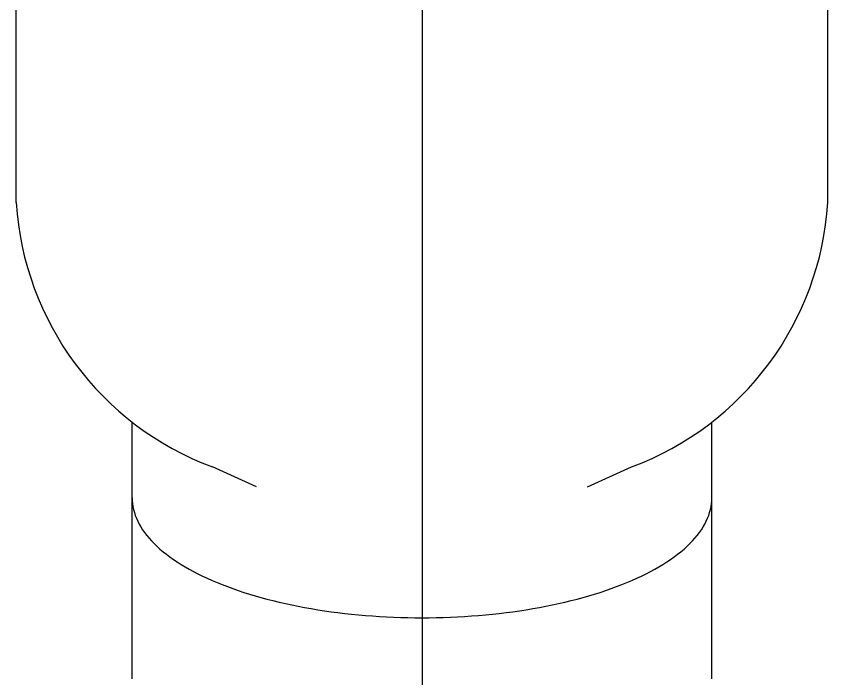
# Model space of a CAD drawing. Extents: x -6.6 to 49.4, y -19.1 to 35.3.
# Drawn here: x 35.34 to 46.54, y 14.4 to 23.55 of the extents above; entities that cross this region are included whole.
import ezdxf

# ---------------------------------------------------------------- set-up
doc = ezdxf.new("R2010")
doc.units = 0
doc.linetypes.add('CENTER', pattern=[50.8, 31.75, -6.35, 6.35, -6.35])
doc.layers.get('0').update_dxf_attribs({"linetype": 'CONTINUOUS'})
doc.layers.add('CENTER', color=1, linetype='CENTER')

msp = doc.modelspace()

# ---------------------------------------------------------------- linework, layer by layer
at = {"color": 7, "linetype": 'CONTINUOUS'}
for p, q in [((35.33527, 20.976448), (35.33527, 26.486736)), ((46.53527, 20.976448), (46.53527, 26.486736)), ((36.93527, 16.9), (36.93527, 17.944391)), ((44.93527, 16.9), (44.93527, 17.944391)), ((38.651231, 17.050456), (38.041902, 17.326394)), ((43.219309, 17.050456), (43.828637, 17.326394)), ((36.93527, 14.4), (36.93527, 16.9)), ((44.93527, 14.4), (44.93527, 16.9))]:
    msp.add_line(p, q, dxfattribs=at)
msp.add_polyline3d([(36.9353, 16.9, 0), (36.9365, 16.8593, 0), (36.9401, 16.8187, 0), (36.9461, 16.7781, 0), (36.9545, 16.7376, 0), (36.9654, 16.6972, 0), (36.9786, 16.6569, 0), (36.9942, 16.6167, 0), (37.0121, 16.5768, 0), (37.0325, 16.537, 0), (37.0551, 16.4974, 0), (37.0802, 16.4581, 0), (37.1075, 16.419, 0), (37.1372, 16.3803, 0), (37.1691, 16.3418, 0), (37.2033, 16.3037, 0), (37.2398, 16.2659, 0), (37.2784, 16.2286, 0), (37.3193, 16.1916, 0), (37.3624, 16.1551, 0), (37.4076, 16.119, 0), (37.4549, 16.0833, 0), (37.5044, 16.0482, 0), (37.5559, 16.0136, 0), (37.6094, 15.9795, 0), (37.6649, 15.946, 0), (37.7224, 15.913, 0), (37.7819, 15.8807, 0), (37.8432, 15.8489, 0), (37.9064, 15.8178, 0), (37.9715, 15.7873, 0), (38.0383, 15.7575, 0), (38.1068, 15.7284, 0), (38.1771, 15.7, 0), (38.249, 15.6724, 0), (38.3226, 15.6454, 0), (38.3977, 15.6192, 0), (38.4743, 15.5938, 0), (38.5525, 15.5692, 0), (38.632, 15.5454, 0), (38.713, 15.5224, 0), (38.7953, 15.5002, 0), (38.8789, 15.4789, 0), (38.9637, 15.4584, 0), (39.0497, 15.4388, 0), (39.1368, 15.4201, 0), (39.225, 15.4022, 0), (39.3143, 15.3853, 0), (39.4045, 15.3693, 0), (39.4957, 15.3542, 0), (39.5877, 15.34, 0), (39.6805, 15.3268, 0), (39.7741, 15.3145, 0), (39.8684, 15.3032, 0), (39.9633, 15.2928, 0), (40.0589, 15.2834, 0), (40.1549, 15.275, 0), (40.2514, 15.2675, 0), (40.3483, 15.2611, 0), (40.4456, 15.2556, 0), (40.5432, 15.2511, 0), (40.641, 15.2476, 0), (40.739, 15.2451, 0), (40.8371, 15.2436, 0), (40.9353, 15.2431, 0), (41.0334, 15.2436, 0), (41.1315, 15.2451, 0), (41.2295, 15.2476, 0), (41.3273, 15.2511, 0), (41.4249, 15.2556, 0), (41.5222, 15.2611, 0), (41.6191, 15.2675, 0), (41.7156, 15.275, 0), (41.8117, 15.2834, 0), (41.9072, 15.2928, 0), (42.0021, 15.3032, 0), (42.0964, 15.3145, 0), (42.19, 15.3268, 0), (42.2828, 15.34, 0), (42.3748, 15.3542, 0), (42.466, 15.3693, 0), (42.5562, 15.3853, 0), (42.6455, 15.4022, 0), (42.7337, 15.4201, 0), (42.8209, 15.4388, 0), (42.9069, 15.4584, 0), (42.9917, 15.4789, 0), (43.0753, 15.5002, 0), (43.1576, 15.5224, 0), (43.2385, 15.5454, 0), (43.3181, 15.5692, 0), (43.3962, 15.5938, 0), (43.4728, 15.6192, 0), (43.548, 15.6454, 0), (43.6215, 15.6724, 0), (43.6934, 15.7, 0), (43.7637, 15.7284, 0), (43.8323, 15.7575, 0), (43.8991, 15.7873, 0), (43.9641, 15.8178, 0), (44.0273, 15.8489, 0), (44.0887, 15.8807, 0), (44.1481, 15.913, 0), (44.2056, 15.946, 0), (44.2611, 15.9795, 0), (44.3147, 16.0136, 0), (44.3662, 16.0482, 0), (44.4156, 16.0833, 0), (44.463, 16.119, 0), (44.5082, 16.1551, 0), (44.5512, 16.1916, 0), (44.5921, 16.2286, 0), (44.6308, 16.2659, 0), (44.6672, 16.3037, 0), (44.7014, 16.3418, 0), (44.7334, 16.3803, 0), (44.763, 16.419, 0), (44.7904, 16.4581, 0), (44.8154, 16.4974, 0), (44.8381, 16.537, 0), (44.8584, 16.5768, 0), (44.8764, 16.6167, 0), (44.892, 16.6569, 0), (44.9052, 16.6972, 0), (44.916, 16.7376, 0), (44.9244, 16.7781, 0), (44.9305, 16.8187, 0), (44.9341, 16.8593, 0), (44.9353, 16.9, 0)], dxfattribs=at)
for centre, start, end in [((39.499039, 21.235462), 183.5595943, 249.5566581), ((42.371501, 21.235462), 290.4433419, 356.4404057)]:
    msp.add_arc(centre, 4.171817, start, end, dxfattribs=at)
at = {"layer": 'CENTER', "color": 1, "linetype": 'CENTER'}
msp.add_line((40.93527, 35.304953), (40.93527, -2), dxfattribs=at)

doc.saveas('drawing.dxf')
